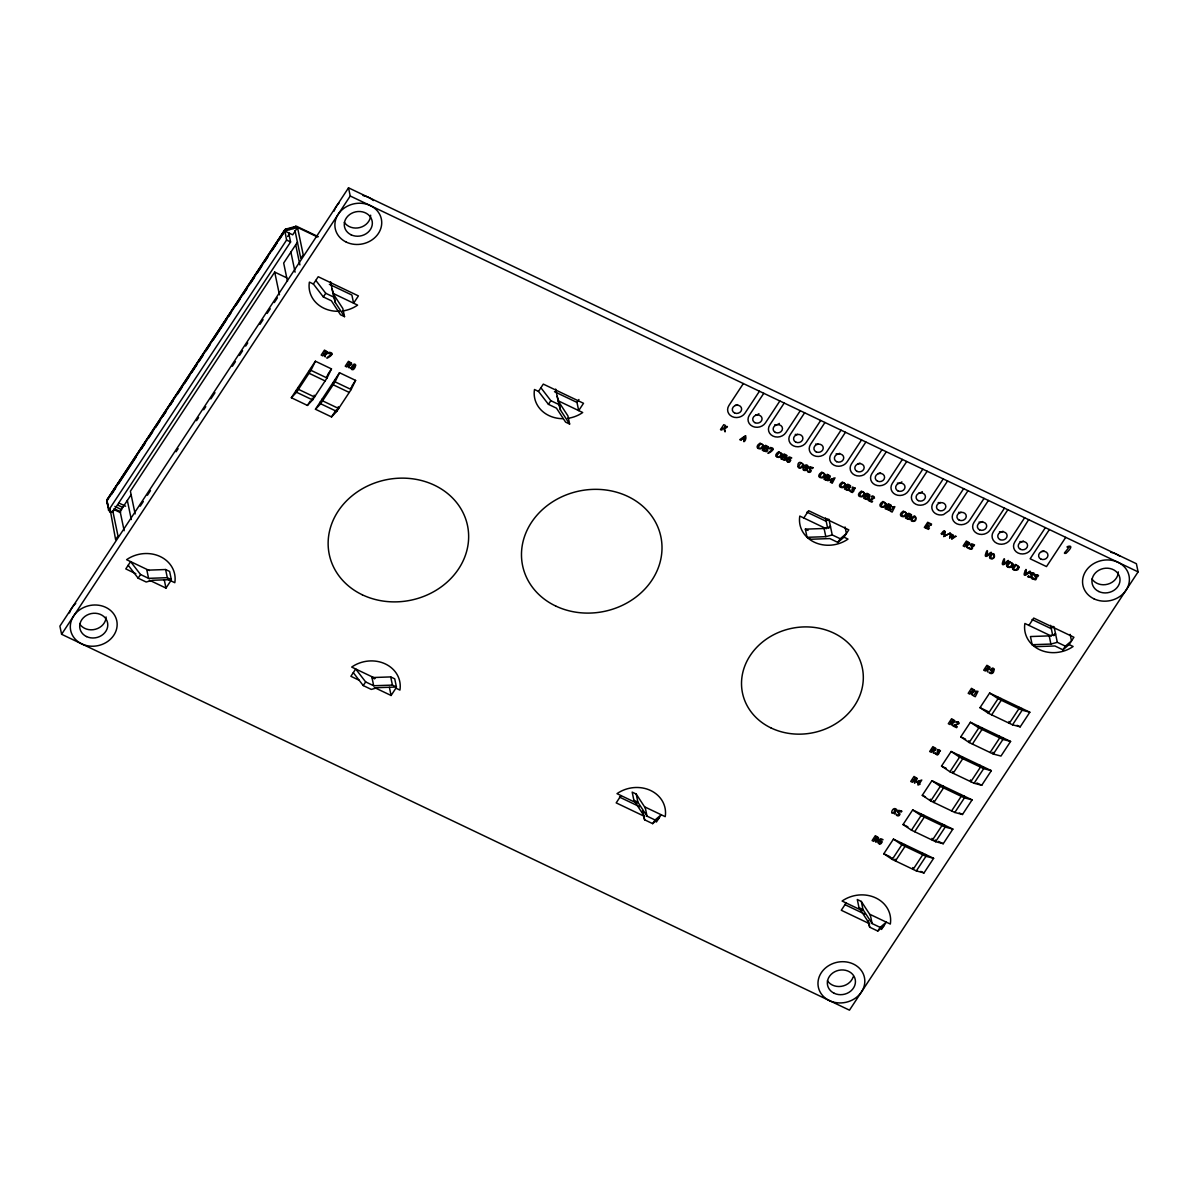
<?xml version="1.0" encoding="UTF-8"?>
<svg xmlns="http://www.w3.org/2000/svg" width="1198" height="1198" viewBox="0 0 1198 1198"><rect width="100%" height="100%" fill="white"/><g stroke="black" fill="none" stroke-linecap="round" stroke-linejoin="round"><path stroke-width="1.5" d="M288.688 232.906L290.59 241.981L112.597 512.265L108.584 510.333L286.577 240.064L284.705 229.941L286.352 228.908L289.721 229.447M110.081 509.15L115.607 539.639L118.003 535.985L112.702 510.573M745.65 435.773C747.103 440.579 742.116 444.084 744.123 439.681L742.056 438.753L741.188 440.355L739.72 439.666L745.47 435.683M951.796 538.905L952.53 535.776L949.819 537.962M949.655 537.887L950.328 533.859L951.796 534.278M315.388 361.212L310.956 370.332L296.535 392.255L291.339 397.736L307.422 405.418L312.603 399.922L327.039 378.014L331.472 368.894L315.388 361.212L291.339 397.736M339.513 372.728L335.081 381.848L320.645 403.756L315.463 409.252L331.532 416.919L336.728 411.423L351.164 389.515L355.596 380.395L339.513 372.728L315.463 409.252M1028.648 519.662L1014.856 541.885A9.419 8.191 -11.8 0 0 1018.09 553.027A9.419 8.191 -11.8 0 0 1030.939 549.553L1045.375 527.644M893.738 507.024L890.144 511.112L892.151 512.07L894.876 506.649L892.39 506.829L893.723 507.009M108.584 510.333L106.712 500.225L285.274 229.237L296.4 226.227L318.354 236.695M294.918 230.705A4.702 1.527 -64.5 0 1 295.112 231.169L300.803 258.409L303.214 254.755L297.523 227.515L284.675 230.989L106.682 501.258L109.917 512.4M111.459 494.489L115.577 488.245M118.662 483.558L136.153 456.992M141.289 449.19L145.407 442.931M148.492 438.243L152.61 431.999M155.695 427.312L159.813 421.067M162.898 416.38L165.983 411.693M170.101 405.433L173.186 400.746M177.304 394.501L182.44 386.684M184.507 383.57L189.643 375.753M191.71 372.638L196.846 364.821M198.913 361.691L203.016 355.447M206.116 350.759L210.219 344.515M213.319 339.828L226.692 319.507M228.743 316.392L230.795 313.262M235.946 305.46L240.064 299.201M243.149 294.513L247.267 288.269M250.352 283.582L254.47 277.337M257.555 272.65L261.673 266.39M264.758 261.703L267.843 257.016M271.961 250.771L277.097 242.954M279.164 239.84L284.3 232.023M287.655 236.53L289.706 233.415M286.756 277.846L274.701 272.096L130.387 491.225L135.134 513.927M131.181 494.609L120.114 511.411L124.158 530.744M297.508 242.056L283.671 263.051L287.49 281.335M348.528 187.831L59.9 626.12L61.607 634.281L849.472 1010.169L1138.1 571.88L1136.393 563.719L348.528 187.831L350.235 196.008L61.607 634.281M140.241 506.155L143.311 501.498M147.414 495.268L150.484 490.611M176.076 451.751L178.113 448.651M196.532 420.678L198.583 417.563M203.705 409.791L205.757 406.691M210.863 398.919L214.966 392.704M232.367 366.274L235.437 361.616M239.525 355.402L242.595 350.729M245.665 346.072L247.716 342.957M259.996 324.314L263.066 319.656M267.154 313.427L270.239 308.77M274.327 302.555L277.397 297.898M332.071 288.958L333.688 294.528L342.808 308.47L344.515 316.646L340.487 314.73L331.382 300.773L323.34 296.939L313.397 284.031L318.204 276.723L358.412 295.906L353.59 303.199L351.883 295.037L329.375 284.3M171.329 579.607L167.316 577.691L148.582 578.349L146.875 570.188L165.609 569.529L169.622 571.446L171.329 579.607L152.595 580.266L146.171 582.003L138.129 578.17L140.54 574.516L130.597 561.607L125.79 568.915L135.838 573.707M323.34 296.939L325.736 293.285L315.808 280.377M149.241 580.102L165.983 588.083L170.805 580.79M328.462 353.38L329.151 352.332C339.438 353.096 317.605 363.668 331.756 354.219L328.641 353.47M307.422 405.418L310.312 401.031M327.623 374.734L331.472 368.894M331.532 416.919L335.38 411.079M351.748 386.235L355.596 380.395M557.175 396.343L558.792 401.914L567.912 415.871L569.619 424.032L565.591 422.115L556.486 408.174L548.444 404.34L538.501 391.417L543.308 384.109L583.516 403.292L578.694 410.6L576.987 402.423L578.919 399.503M374.66 678.862L371.979 677.574L390.713 676.915L394.726 678.832L396.433 687.008L377.699 687.667L371.275 689.404L363.234 685.57L365.645 681.917L355.701 668.993L350.894 676.301L359.265 680.299M548.444 404.34L550.84 400.686L540.912 387.763M374.345 687.487L391.087 695.484L395.909 688.176L399.922 690.093A30.609 26.641 -11.8 0 0 385.427 663.977A30.609 26.641 -11.8 0 0 351.688 667.076L375.004 678.203M743.359 383.555L728.938 405.478A9.419 8.191 -11.8 0 0 732.158 416.619A9.419 8.191 -11.8 0 0 745.006 413.145L759.442 391.237M763.785 393.303L749.349 415.212A9.419 8.191 -11.8 0 0 752.584 426.353A9.419 8.191 -11.8 0 0 765.432 422.894L779.868 400.971M784.211 403.037L769.775 424.961A9.419 8.191 -11.8 0 0 772.995 436.102A9.419 8.191 -11.8 0 0 785.858 432.628L800.279 410.719M769.535 448.591L770.239 447.528C780.527 448.307 758.693 458.879 772.845 449.43L769.73 448.681M804.622 412.786L790.186 434.694A9.419 8.191 -11.8 0 0 793.42 445.836A9.419 8.191 -11.8 0 0 806.269 442.376L820.705 420.453M824.958 422.49L810.537 444.398A9.419 8.191 -11.8 0 0 813.756 455.539A9.419 8.191 -11.8 0 0 826.605 452.08L841.041 430.157M845.459 432.268L831.038 454.192A9.419 8.191 -11.8 0 0 834.257 465.318A9.419 8.191 -11.8 0 0 847.106 461.859L861.542 439.936M621.013 795.577L616.191 802.87L644.674 816.467M803.798 517.985L808.62 510.692L848.813 529.86L844.006 537.168L837.866 542.409L829.825 538.576L811.091 539.235L807.063 537.318L805.356 529.157L824.089 528.483L830.514 526.761M830.394 482.075L832.206 483.258L835.006 477.867L829.675 479.769L831.831 481.267L830.439 482.105M865.884 442.017L851.449 463.926A9.419 8.206 -11.8 0 0 852.766 473.824A9.419 8.206 -11.8 0 0 864.043 474.737L867.532 471.593L881.968 449.684M827.818 518.899L826.216 521.325L806.928 512.13M828.731 528.288L830.334 525.847M886.31 451.751L871.874 473.674A9.419 8.191 -11.8 0 0 875.109 484.816A9.419 8.191 -11.8 0 0 887.958 481.341L902.379 459.433M642.323 810.971L644.614 819.806L652.655 823.64L655.066 819.986L661.206 814.745L656.399 822.053M837.866 542.409L840.262 538.756L846.402 533.514L845.039 526.985M906.721 461.5L892.3 483.408A9.419 8.191 -11.8 0 0 895.52 494.549A9.419 8.191 -11.8 0 0 908.369 491.075L922.804 469.167M927.147 471.233L912.711 493.157A9.419 8.191 -11.8 0 0 915.946 504.298A9.419 8.191 -11.8 0 0 928.794 500.824L943.23 478.915M947.558 480.982L933.137 502.89A9.419 8.191 -11.8 0 0 933.646 512.01A9.419 8.191 -11.8 0 0 943.455 514.616L949.22 510.573L963.641 488.649M967.984 490.731L953.548 512.639A9.419 8.191 -11.8 0 0 956.783 523.781A9.419 8.191 -11.8 0 0 969.631 520.306L984.067 498.398M988.41 500.464L973.974 522.373A9.419 8.191 -11.8 0 0 977.209 533.514A9.419 8.191 -11.8 0 0 990.057 530.055L1004.478 508.132M1007.862 509.749L993.427 531.657A9.824 8.551 -11.8 0 0 996.796 543.278A9.824 8.551 -11.8 0 0 1010.199 539.669L1024.634 517.746M1049.388 529.561L1030.145 558.777L1046.498 566.579L1065.741 537.363M846.117 902.963L841.295 910.27L869.778 923.853M1028.902 625.386L1033.724 618.078L1073.917 637.261L1069.11 644.569L1062.955 649.81L1054.929 645.977L1036.195 646.635L1032.167 644.719L1030.46 636.542L1049.193 635.883L1055.618 634.146M883.81 853.755L893.423 839.139L933.616 858.322L924.002 872.923L916.335 870.901L892.225 859.4L883.81 853.755L890.234 856.825M903.052 824.538L912.666 809.923L952.859 829.106L943.245 843.706L935.578 841.685L911.468 830.184L903.052 824.538L907.874 826.83M922.28 795.307L931.909 780.707L972.102 799.875L962.488 814.49L954.821 812.469L930.711 800.968L922.28 795.307L925.5 796.85M941.523 766.091L951.152 751.49L991.345 770.658L981.731 785.274L974.064 783.252L949.954 771.752L941.523 766.091L946.36 768.397M960.766 736.875L970.395 722.259L1010.588 741.442L1000.974 756.058L993.307 754.036L969.197 742.52L960.766 736.875L965.588 739.181M980.009 707.659L989.638 693.043L1029.831 712.226L1020.217 726.827L1012.55 724.82L988.425 713.304L980.009 707.659L988.05 711.492L988.425 713.304L998.054 698.704L997.679 696.877M911.468 830.184L921.082 815.568L920.708 813.756M949.954 771.752L959.568 757.136L959.194 755.324M914.673 831.712L924.302 817.111L923.928 815.299M972.402 744.063L982.031 729.447L981.641 727.635M991.645 714.847L1001.273 700.231L1000.884 698.419M1052.922 626.284L1051.32 628.725L1032.032 619.516M1053.836 635.674L1055.438 633.248M951.601 810.941L961.23 796.326L960.856 794.514M990.087 752.494L999.716 737.893L999.327 736.066M916.335 870.901L925.964 856.3L925.575 854.488M954.821 812.469L964.45 797.868L964.061 796.041M974.064 783.252L983.693 768.637L983.303 766.825M1012.55 724.82L1022.164 710.204L1021.789 708.392M870.422 915.377L861.302 901.435L857.289 899.518L858.996 907.68L868.101 921.636L869.718 927.207L877.76 931.041L880.171 927.387L886.31 922.146L881.503 929.453M1062.955 649.81L1065.366 646.156L1071.506 640.915L1070.143 634.371M813.083 467.699L812.469 468.553L810.028 467.445C807.332 469.122 813.232 469.571 810.597 471.862A1.767 1.527 -11.8 0 1 809.189 472.341C806.344 471.997 807.662 468.942 808.351 471.832C813.337 471.398 806.718 468.298 810.013 466.801L812.888 467.609M901.809 811.226L901.195 812.079L898.755 810.971C896.059 812.648 901.944 813.098 899.309 815.389A1.767 1.527 -11.8 0 1 897.916 815.868C895.071 815.509 896.389 812.469 897.062 815.359C902.064 814.91 895.43 811.825 898.74 810.327L901.615 811.136M293.046 228.548L295.442 226.452L297.523 227.515L292.716 234.823L284.675 230.989M652.655 823.64L658.795 818.399M877.76 931.041L883.899 925.799M951.961 538.98L955.839 536.419M107.296 499.506L108.374 499.177M297.119 226.587L284.705 229.941L106.712 500.225L108.269 505.601M807.063 537.318L825.796 536.659L832.221 534.922L840.262 538.756M1032.167 644.719L1050.901 644.06L1057.325 642.323L1065.366 646.156M365.645 681.917L373.686 685.75L392.42 685.091L396.433 687.008M828.177 477.613C831.622 477.178 827.593 473.24 827.009 477.178L828.806 477.897A1.587 1.378 -11.8 0 0 829.87 477.598L830.094 475.876L827.264 474.333L823.984 479.32L827.848 480.683A1.647 1.438 -11.8 0 0 829.046 479.904L828.147 477.807M889.305 506.994C892.765 506.574 888.721 502.621 888.137 506.559L889.949 507.278A1.587 1.378 -11.8 0 0 890.998 506.994L891.222 505.271L888.407 503.714L885.112 508.716L888.976 510.063A1.647 1.438 -11.8 0 0 890.189 509.3L889.275 507.188M941.358 533.649C944.833 528.108 945.926 532.062 944.488 535.132M848.618 487.586L849.262 487.706A1.557 1.348 -11.8 0 0 850.295 487.406L850.52 485.729L847.765 484.202L844.53 489.098L848.319 490.416A1.617 1.408 -11.8 0 0 849.502 489.668L848.603 487.601M951.691 534.443L950.403 537.153L953.309 534.997C951.347 540.597 954.462 535.087 955.944 536.255M1029.831 712.226L1022.164 710.204L998.054 698.704L989.638 693.043M1010.588 741.442L1002.936 739.421L978.811 727.92L970.395 722.259M991.345 770.658L983.693 768.637L959.568 757.136L951.152 751.49M972.102 799.875L964.45 797.868L940.325 786.352L931.909 780.707M952.859 829.106L945.207 827.084L921.082 815.568L912.666 809.923M933.616 858.322L925.964 856.3L901.839 844.8L893.423 839.139M350.235 196.008L1138.1 571.88M941.254 533.814C942.826 536.12 942.586 531.358 943.545 533.35M944.383 535.296L943.545 533.484M295.442 226.452L317.395 236.919M286.577 240.064L290.59 241.981M554.479 391.686L576.987 402.423M313.397 284.031L309.384 282.114A30.609 26.641 -11.8 0 0 339.513 311.255M332.7 293.225L357.618 305.116A30.609 26.641 -11.8 0 1 342.478 310.986M538.501 391.417L534.488 389.5A30.609 26.641 -11.8 0 0 563.12 418.686M557.804 400.626L582.722 412.516A30.609 26.641 -11.8 0 1 567.582 418.372M826.32 528.737L799.785 516.068A30.609 26.641 -11.8 0 0 814.281 542.185A30.609 26.641 -11.8 0 0 848.019 539.085L844.006 537.168M1051.425 636.123L1024.889 623.469A30.609 26.641 -11.8 0 0 1039.385 649.586A30.609 26.641 -11.8 0 0 1073.123 646.486L1069.11 644.569M325.736 293.285L333.778 297.119L335.395 302.69L344.515 316.646M550.84 400.686L558.882 404.52L560.499 410.09L569.619 424.032M805.356 529.157L808.036 530.429M325.122 380.934L309.039 373.252L308.665 371.44M349.232 392.435L333.149 384.768L332.774 382.956M1016.997 725.299L1020.217 726.827M976.909 782.968L981.731 785.274M959.269 812.963L962.488 814.49M938.423 841.415L943.245 843.706M920.783 871.395L924.002 872.923M118.842 502.98L125.595 506.2M117.629 505.017L122.705 507.443M114.873 506.425L121.627 509.659M114.035 508.671L120.788 511.89M113.93 509.524L120.354 512.579M645.318 807.991L636.198 794.034L632.185 792.118L633.892 800.294L642.997 814.236M633.892 800.294L637.905 802.211L647.025 816.152L655.066 819.986M858.996 907.68L863.009 909.596L872.129 923.553L880.171 927.387M149.361 570.562L126.584 559.691A30.609 26.641 -11.8 0 1 160.322 556.591A30.609 26.641 -11.8 0 1 174.818 582.707L167.45 579.188M637.081 803.244L616.985 793.66A30.609 26.641 -11.8 0 1 650.724 790.545A30.609 26.641 -11.8 0 1 665.219 816.662L645.123 807.078L647.025 816.152M862.186 910.63L842.089 901.046A30.609 26.641 -11.8 0 1 875.828 897.946A30.609 26.641 -11.8 0 1 890.324 924.062L870.227 914.478L872.129 923.553M619.516 797.104L639.612 806.688M844.62 904.505L864.716 914.089M140.54 574.516L148.582 578.349M353.305 672.647L363.234 685.57M128.201 565.261L138.129 578.17M1054.06 626.704L1057.325 642.323M1050.616 625.311L1052.683 635.254M1049.193 635.883L1050.901 644.06M1018.57 706.85L1018.959 708.677L1009.33 723.278L1008.956 721.466M1002.546 737.609L1002.936 739.421L993.307 754.036L992.932 752.224M978.437 726.108L978.811 727.92L969.197 742.52L968.808 740.708M980.099 765.297L980.473 767.109L970.844 781.71L970.47 779.898M962.398 756.851L962.788 758.663L953.159 773.279L952.784 771.467M943.17 786.068L943.545 787.895L933.916 802.495L933.542 800.683M939.951 784.54L940.325 786.352L930.711 800.968L930.322 799.156M944.818 825.257L945.207 827.084L935.578 841.685L935.204 839.873M941.613 823.73L941.987 825.542L932.373 840.157L931.984 838.345M922.37 852.946L922.745 854.758L913.131 869.374L912.741 867.562M904.685 844.515L905.059 846.327L895.445 860.943L895.056 859.116M901.465 842.973L901.839 844.8L892.225 859.4L891.836 857.588M828.956 519.303L832.221 534.922M825.512 517.925L827.578 527.869M824.089 528.483L825.796 536.659M868.355 920.663L869.718 927.207M861.302 901.435L863.009 909.596M558.792 401.914L560.499 410.09M555.662 389.08L558.882 404.52M643.251 813.277L644.614 819.806M636.198 794.034L637.905 802.211M333.688 294.528L335.395 302.69M330.558 281.695L333.778 297.119M350.774 387.703L351.164 389.515L335.081 381.848L334.706 380.036M338.27 406.691L338.645 408.503L322.576 400.836L322.187 399.024M336.353 409.611L336.728 411.423L320.645 403.756L320.27 401.944M390.713 676.915L392.42 685.091M326.665 376.187L327.039 378.014L310.956 370.332L310.582 368.52M389.38 687.308L391.087 695.484M295.696 244.781L299.889 264.893M290.889 252.089L295.082 272.186M314.161 395.19L314.535 397.002L298.452 389.335L298.077 387.508M371.784 676.675L373.686 685.75M312.229 398.11L312.603 399.922L296.535 392.255L296.146 390.443M274.701 272.096L279.448 294.783M165.609 569.529L167.316 577.691M164.276 579.922L165.983 588.083M127.332 500.45L131.316 519.528M986.927 669.532L986.328 668.574L985.415 671.015L983.693 670.191L986.912 665.294L990.042 667.226L989.323 668.963A1.527 1.333 -11.8 0 1 988.395 669.203C987.212 669.832 988.155 674.803 986.927 669.727M971.503 692.654L970.889 691.68L969.961 694.166L968.194 693.328L971.473 688.326L974.678 690.288L973.959 692.07A1.572 1.363 -11.8 0 1 973.001 692.324C971.788 692.953 972.746 698.045 971.503 692.863M966.397 545.255L965.798 544.296L964.884 546.737L963.162 545.914L966.382 541.017L969.511 542.949L968.793 544.686A1.527 1.333 -11.8 0 1 967.879 544.925C966.681 545.554 967.625 550.526 966.397 545.449M951.616 723.053L951.017 722.08L950.089 724.565L948.307 723.727L951.601 718.725L954.806 720.687L954.072 722.469A1.572 1.363 -11.8 0 1 953.129 722.723C951.901 723.352 952.874 728.444 951.631 723.263M932.898 750.876L932.299 749.918L931.4 752.344L929.663 751.52L932.883 746.639L936.012 748.555L935.309 750.307A1.527 1.333 -11.8 0 1 934.38 750.547C933.182 751.161 934.126 756.148 932.913 751.071M914.029 780.797L913.415 779.808L912.487 782.309L910.72 781.455L914.014 776.454L917.219 778.43L916.485 780.212A1.572 1.363 -11.8 0 1 915.542 780.452C914.314 781.096 915.287 786.188 914.029 780.991M894.052 812.064C889.365 817.006 892.435 804.652 896.973 809.893C894.906 811.031 894.756 817.096 894.067 812.244M875.349 839.918L874.75 838.959L873.851 841.4L872.114 840.577L875.334 835.68L878.463 837.612L877.76 839.349A1.527 1.333 -11.8 0 1 876.831 839.588C875.633 840.217 876.577 845.189 875.364 840.112M348.468 365.555L347.869 364.596L346.971 367.037L345.234 366.214L348.453 361.317L351.583 363.249L350.879 364.986A1.527 1.333 -11.8 0 1 349.951 365.225C348.753 365.854 349.696 370.826 348.483 365.749M324.493 354.428L323.879 353.44L322.951 355.941L321.184 355.102L324.478 350.101L327.668 352.062L326.949 353.844A1.572 1.363 -11.8 0 1 326.006 354.099C324.778 354.728 325.736 359.819 324.493 354.638M334.077 211.148A23.541 20.486 -11.8 0 1 339.244 202.717M363.009 195.559A23.541 20.486 -11.8 0 1 373.417 200.53M370.646 215.191A14.121 12.294 -11.8 0 1 360.029 227.5A14.121 12.294 -11.8 0 1 344.32 222.304M106.083 616.955A14.121 12.294 -11.8 0 1 95.451 629.264A14.121 12.294 -11.8 0 1 79.742 624.053M69.499 612.912A23.541 20.486 -11.8 0 1 75.729 603.463M853.201 976.864A14.121 12.294 -11.8 0 1 841.31 986.343A14.121 12.294 -11.8 0 1 827.414 980.758M1118.318 571.895A14.121 12.294 -11.8 0 1 1107.686 584.205A14.121 12.294 -11.8 0 1 1091.992 578.993M1110.681 552.263A23.541 20.486 -11.8 0 1 1119.995 556.351M1043.847 550.766A4.702 4.103 -11.8 0 1 1041.496 551.394M1023.466 541.032A4.702 4.103 -11.8 0 1 1019.917 541.571M1003.011 531.268A4.702 4.103 -11.8 0 1 999.446 531.807M982.585 521.534A4.702 4.103 -11.8 0 1 979.021 522.073M961.036 512.235A4.702 4.103 -11.8 0 1 958.61 512.325M940.61 502.501A4.702 4.103 -11.8 0 1 938.184 502.591M922.31 491.614A4.702 4.103 -11.8 0 1 918.971 492.947M901.884 481.881A4.702 4.103 -11.8 0 1 897.347 483.094M880.485 472.821A4.702 4.103 -11.8 0 1 878.134 473.45M860.059 463.072A4.702 4.103 -11.8 0 1 857.708 463.716M839.648 453.338A4.702 4.103 -11.8 0 1 836.084 453.877M818.009 444.009A4.702 4.103 -11.8 0 1 815.583 444.099M797.658 434.305A4.702 4.103 -11.8 0 1 795.232 434.395M779.359 423.418A4.702 4.103 -11.8 0 1 777.247 424.556M776.034 424.751A4.702 4.103 -11.8 0 1 774.821 424.646M758.948 413.684A4.702 4.103 -11.8 0 1 755.609 415.002M737.549 404.625A4.702 4.103 -11.8 0 1 735.198 405.268M767.604 450.044L767.379 450.912A1.647 1.438 -11.8 0 1 766.181 451.676L762.317 450.328L765.612 445.327L768.427 446.869L768.203 448.606A1.587 1.378 -11.8 0 1 767.139 448.891L767.604 450.044M786.053 458.549L785.828 459.388A1.617 1.408 -11.8 0 1 784.66 460.137L780.871 458.819L784.091 453.922L786.861 455.435L786.637 457.127A1.557 1.348 -11.8 0 1 785.603 457.411L786.053 458.549M807.197 468.912L807.003 469.691A1.512 1.318 -11.8 0 1 805.895 470.41C799.395 471.653 805.4 461.649 807.946 466.007C809.189 468.343 804.846 467.175 807.197 468.912M855.222 488.23L853.5 490.132A1.887 1.632 -11.8 0 1 853.875 490.925L852.377 492.513L849.682 491.03L850.415 490.296L851.464 492.079L852.826 491.42L851.958 489.443L854.474 487.975L852.107 487.93L852.467 487.047L855.222 488.23M868.969 498.009L868.745 498.862A1.647 1.438 -11.8 0 1 867.547 499.641L863.683 498.293L866.963 493.291L869.793 494.834L869.568 496.556A1.587 1.378 -11.8 0 1 868.505 496.856L868.969 498.009M910.69 517.865L910.465 518.704A1.617 1.408 -11.8 0 1 909.297 519.468L905.508 518.135L908.728 513.238L911.498 514.751L911.274 516.443A1.557 1.348 -11.8 0 1 910.24 516.742L910.69 517.865M940.4 750.682L938.678 752.584A1.887 1.632 -11.8 0 1 939.052 753.377L937.555 754.965L934.859 753.482L935.593 752.748L936.641 754.53L937.989 753.871L937.135 751.895L939.651 750.427L937.285 750.382L937.645 749.499L940.4 750.682M355.447 365.18C354.069 369.209 352.197 362.709 355.447 365.18M768.023 447.228L767.034 448.561L765.342 448.172L766.525 446.45L768.023 447.228M786.457 455.794L785.484 457.082L783.836 456.708L785.004 455.015L786.457 455.794M850.116 486.074L849.157 487.361L847.495 486.987L848.663 485.295L850.116 486.074M869.389 495.193L868.4 496.526L866.708 496.137L867.891 494.4L869.389 495.193M911.094 515.11L910.121 516.398L908.473 516.024L909.641 514.331L911.094 515.11M990.357 669.892C996.377 676.091 987.616 670.551 989.293 672.842C995.134 676.765 995.478 663.437 990.357 669.892M350.61 367.891C352.916 373.177 356.315 366.004 355.492 364.566A2.411 2.096 -11.8 0 0 354.249 364.117C351.658 364.761 353.155 366.992 350.61 367.891M993.831 669.188C991.839 675.178 990.027 666.447 993.831 669.188M790.62 460.107C789.856 464.974 783.432 460.302 788.119 457.741A3.205 2.785 -11.8 0 1 789.467 456.962C796.46 459.508 784.435 456.049 790.62 460.107M881.908 841.88C881.144 846.761 874.72 842.074 879.407 839.513A3.205 2.785 -11.8 0 1 880.755 838.735C887.748 841.295 875.723 837.836 881.908 841.88M969.032 547.531C970.784 551.17 972.881 546.872 970.32 544.865A1.752 1.527 -11.8 0 1 971.024 543.967L974.543 544.835L973.525 546.378L973.031 544.446L971.234 544.626L972.626 547.92L971.713 549.298L968.029 548.295L969.032 547.531M1028.648 575.968C1030.4 579.607 1032.481 575.295 1029.936 573.288A1.752 1.527 -11.8 0 1 1030.624 572.404L1034.159 573.273L1033.14 574.815L1032.646 572.884L1030.849 573.063L1032.227 576.358L1031.328 577.736L1027.629 576.732L1028.648 575.968M1033.005 578.05C1034.758 581.674 1036.839 577.376 1034.293 575.369A1.752 1.527 -11.8 0 1 1034.982 574.486L1038.516 575.354L1037.498 576.897L1037.004 574.965L1035.207 575.145L1036.584 578.424L1035.686 579.817L1031.987 578.814L1033.005 578.05M763.68 445.686L762.916 447.767A3.235 2.815 -11.8 0 1 762.003 448.531C757.346 449.999 754.695 446.435 760.131 443.095L763.68 445.686M782.204 454.282L781.47 456.318A3.16 2.755 -11.8 0 1 780.557 457.067C776.019 458.505 773.429 455 778.73 451.736L782.204 454.282M803.603 464.914C796.52 475.891 795.562 455.599 803.603 464.914M825.347 474.693L824.583 476.774A3.235 2.815 -11.8 0 1 823.655 477.538C819.013 479.005 816.362 475.426 821.798 472.087L825.347 474.693M845.878 484.561L845.129 486.598A3.16 2.755 -11.8 0 1 844.231 487.346C839.678 488.784 837.088 485.28 842.404 482.015L845.878 484.561M865.046 493.651L864.282 495.732A3.235 2.815 -11.8 0 1 863.354 496.496C858.711 497.964 856.061 494.385 861.497 491.045L865.046 493.651M886.475 504.088L885.726 506.155A3.235 2.815 -11.8 0 1 884.798 506.919C880.156 508.401 877.49 504.822 882.926 501.483L886.475 504.088M906.856 513.598L906.107 515.634A3.16 2.755 -11.8 0 1 905.209 516.383C900.656 517.821 898.066 514.316 903.367 511.052L906.856 513.598M1013.164 564.288L1012.4 566.384A3.265 2.83 -11.8 0 1 1011.456 567.148C1006.769 568.631 1004.104 565.022 1009.57 561.652L1013.164 564.288M1019.064 567.103L1018.3 569.2A3.265 2.83 -11.8 0 1 1017.372 569.963C1012.684 571.446 1010.004 567.837 1015.485 564.468L1019.064 567.103M766.855 449.774L765.687 451.212L763.71 450.613L765.163 448.456L766.855 449.774M785.319 458.265L784.181 459.688L782.234 459.104L783.657 456.992L785.319 458.265M806.509 468.658C806.254 471.353 801.522 469.302 804.951 467.445L806.509 468.658M828.522 478.766L827.354 480.218L825.362 479.619L826.83 477.448L828.522 478.766M848.978 488.559L847.84 489.967L845.893 489.383L847.315 487.272L848.978 488.559M868.221 497.724L867.053 499.177L865.061 498.578L866.513 496.421L868.221 497.724M889.65 508.162L888.497 509.599L886.505 509L887.958 506.844L889.65 508.162M909.956 517.596L908.818 519.004L906.871 518.42L908.294 516.308L909.956 517.596M327.009 352.212C324.523 356.764 323.939 348.843 327.009 352.212M350.924 363.383C348.588 367.831 347.764 360.119 350.924 363.383M877.805 837.746C875.468 842.194 874.645 834.467 877.805 837.746M896.359 810.028C894.262 814.146 893.409 806.943 896.359 810.028M916.545 778.565C914.059 783.118 913.49 775.196 916.545 778.565M935.353 748.705C933.017 753.138 932.194 745.426 935.353 748.705M954.132 720.837C951.661 725.389 951.077 717.467 954.132 720.837M968.853 543.083C966.516 547.531 965.693 539.804 968.853 543.083M974.004 690.437C971.533 694.99 970.949 687.068 974.004 690.437M989.383 667.361C987.047 671.808 986.224 664.081 989.383 667.361M762.916 445.581L760.73 448.366L757.855 447.812L760.595 443.739L762.362 444.308A2.291 1.992 -11.8 0 1 762.916 445.581M781.455 454.177L779.314 456.902L776.499 456.363L779.194 452.365L780.916 452.934A2.246 1.947 -11.8 0 1 781.47 454.177M802.9 464.824L800.893 467.37L798.257 466.876L800.773 463.117L802.39 463.656A2.096 1.827 -11.8 0 1 802.9 464.824M824.583 474.588L822.397 477.373L819.507 476.819L822.262 472.731L824.029 473.315A2.291 1.992 -11.8 0 1 824.583 474.588M845.129 484.456L842.988 487.182L840.172 486.643L842.853 482.644L844.575 483.213A2.246 1.947 -11.8 0 1 845.129 484.456M864.282 493.546L862.096 496.331L859.206 495.777L861.961 491.689L863.728 492.273A2.291 1.992 -11.8 0 1 864.282 493.546M885.711 503.969L883.525 506.754L880.65 506.215L883.39 502.127L885.157 502.696A2.291 1.992 -11.8 0 1 885.711 503.969M906.107 513.493L903.966 516.218L901.151 515.679L903.831 511.681L905.553 512.25A2.246 1.947 -11.8 0 1 906.107 513.493M1012.385 564.168L1010.184 566.983L1007.278 566.429L1010.049 562.311L1011.831 562.88A2.306 2.007 -11.8 0 1 1012.385 564.168M1018.3 566.983L1016.084 569.799L1013.179 569.245L1015.949 565.127L1017.731 565.711A2.306 2.007 -11.8 0 1 1018.3 566.983M911.948 520.022C915.991 525.548 917.309 509.45 911.948 520.022M990.417 557.399C994.46 562.91 995.778 546.827 990.417 557.399M911.229 519.513L911.154 520.007A1.737 1.512 -11.8 0 0 911.723 521.175C919.525 523.182 914.987 510.348 911.229 519.513M930.786 524.544L930.771 525.428L931.565 524.125L927.701 522.283L924.332 527.405L928.48 529.381L929.468 527.974L925.74 527.719L927.237 525.488C928.555 527.839 929.992 525.098 928.944 525.922L927.432 525.188L928.57 523.526L930.786 524.544M989.683 556.89L989.623 557.37A1.737 1.512 -11.8 0 0 990.192 558.553C997.994 560.544 993.456 547.726 989.683 556.89M873.761 497.17L872.743 498.682L869.508 499.716A2.276 1.977 -11.8 0 0 868.49 500.584L871.904 502.202L872.608 501.228L869.359 500.285L874.51 498.024L873.537 496.272L871.41 496.331L871.32 497.095L872.563 496.361L873.761 497.17M958.445 722.619L957.427 724.146L954.192 725.179A2.276 1.977 -11.8 0 0 953.174 726.048L956.588 727.665L957.292 726.692L954.042 725.748L959.194 723.487L958.22 721.735L956.094 721.78L956.004 722.559L957.247 721.81L958.445 722.619M986.448 551.889C981.491 562.731 994.58 550.361 990.536 552.577L986.658 555.572C987.781 552.817 987.751 548.205 986.448 551.889M1003.49 560.065C998.383 571.236 1011.876 558.478 1007.713 560.769L1003.699 563.854C1004.822 560.978 1004.837 556.261 1003.49 560.065M1025.293 570.757C1020.337 581.599 1033.425 569.215 1029.381 571.446L1025.488 574.426C1026.626 571.686 1026.596 567.073 1025.293 570.757M744.527 437.749L744.183 439.366L742.371 438.498L744.737 436.701L744.527 437.749M789.811 460.047C787.176 465.723 786.562 456.558 789.811 460.047M881.114 841.835C878.463 847.495 877.849 838.33 881.114 841.835M807.572 466.531C804.891 470.17 805.535 463.297 807.572 466.531M353.68 368.37C350.28 371.889 352.017 363.878 353.68 368.37M945.282 531.972C942.871 534.937 943.71 529.127 945.282 531.972M1069.005 546.917C1066.34 551.709 1062.012 554.135 1066.07 553.281C1078.5 541.406 1061.578 548.31 1068.975 546.902M976.864 691.65L973.27 695.753L975.277 696.712L978.002 691.291L975.516 691.456L976.849 691.65M720.552 429.558L721.825 430.082C723.951 423.793 725.943 437.644 724.685 428.839C728.174 426.443 728.788 425.5 724.086 427.911L725.569 425.545L723.772 424.676L720.552 429.558M833.613 478.541L832.116 480.817L830.259 479.904L833.598 478.526M916.455 781.92C919.151 782.848 917.009 785.933 918.567 784.855L920.124 784.136L919.615 783.327L921.786 780.018L916.455 781.92M920.408 780.692L918.911 782.968L917.054 782.054L920.393 780.692M950.164 533.11L943.725 536.524L950.164 533.11M351.089 234.808A14.121 12.294 -11.8 0 0 372.353 223.352A14.121 12.294 -11.8 0 0 351.478 213.394A14.121 12.294 -11.8 0 0 351.089 234.808M346.282 242.116A23.541 20.486 -11.8 0 0 381.728 223.023A23.541 20.486 -11.8 0 0 346.911 206.415A23.541 20.486 -11.8 0 0 346.282 242.116M81.704 643.88A23.541 20.486 -11.8 0 0 117.149 624.787A23.541 20.486 -11.8 0 0 82.333 608.18A23.541 20.486 -11.8 0 0 81.704 643.88M86.511 636.572A14.121 12.294 -11.8 0 0 107.79 625.116A14.121 12.294 -11.8 0 0 86.9 615.158A14.121 12.294 -11.8 0 0 86.511 636.572M834.182 993.277A14.121 12.294 -11.8 0 0 855.447 981.821A14.121 12.294 -11.8 0 0 834.557 971.848A14.121 12.294 -11.8 0 0 834.182 993.277M829.375 1000.585A23.541 20.486 -11.8 0 0 864.821 981.491A23.541 20.486 -11.8 0 0 830.004 964.884A23.541 20.486 -11.8 0 0 829.375 1000.585M1093.954 598.82A23.541 20.486 -11.8 0 0 1129.4 579.727A23.541 20.486 -11.8 0 0 1094.583 563.12A23.541 20.486 -11.8 0 0 1093.954 598.82M1098.761 591.513A14.121 12.294 -11.8 0 0 1120.025 580.057A14.121 12.294 -11.8 0 0 1099.135 570.098A14.121 12.294 -11.8 0 0 1098.761 591.513M1040.867 559.092A4.702 4.103 -11.8 0 0 1047.965 555.273A4.702 4.103 -11.8 0 0 1041.002 551.949A4.702 4.103 -11.8 0 0 1040.867 559.092M1020.501 549.373A4.702 4.103 -11.8 0 0 1027.585 545.554A4.702 4.103 -11.8 0 0 1020.621 542.23A4.702 4.103 -11.8 0 0 1020.501 549.373M1000.03 539.609A4.702 4.103 -11.8 0 0 1007.114 535.791A4.702 4.103 -11.8 0 0 1000.15 532.466A4.702 4.103 -11.8 0 0 1000.03 539.609M979.605 529.86A4.702 4.103 -11.8 0 0 986.703 526.057A4.702 4.103 -11.8 0 0 979.739 522.732A4.702 4.103 -11.8 0 0 979.605 529.86M959.194 520.127A4.702 4.103 -11.8 0 0 966.277 516.308A4.702 4.103 -11.8 0 0 959.313 512.984A4.702 4.103 -11.8 0 0 959.194 520.127M938.768 510.378A4.702 4.103 -11.8 0 0 945.851 506.559A4.702 4.103 -11.8 0 0 938.888 503.25A4.702 4.103 -11.8 0 0 938.768 510.378M918.342 500.644A4.702 4.103 -11.8 0 0 925.44 496.826A4.702 4.103 -11.8 0 0 918.477 493.501A4.702 4.103 -11.8 0 0 918.342 500.644M897.931 490.895A4.702 4.103 -11.8 0 0 905.014 487.077A4.702 4.103 -11.8 0 0 898.051 483.752A4.702 4.103 -11.8 0 0 897.931 490.895M857.094 471.413A4.702 4.103 -11.8 0 0 864.177 467.594A4.702 4.103 -11.8 0 0 857.214 464.27A4.702 4.103 -11.8 0 0 857.094 471.413M877.505 481.162A4.702 4.103 -11.8 0 0 884.603 477.343A4.702 4.103 -11.8 0 0 877.64 474.019A4.702 4.103 -11.8 0 0 877.505 481.162M836.668 461.679A4.702 4.103 -11.8 0 0 843.751 457.861A4.702 4.103 -11.8 0 0 836.788 454.536A4.702 4.103 -11.8 0 0 836.668 461.679M816.167 451.886A4.702 4.103 -11.8 0 0 823.251 448.067A4.702 4.103 -11.8 0 0 816.287 444.757A4.702 4.103 -11.8 0 0 816.167 451.886M795.831 442.182A4.702 4.103 -11.8 0 0 802.915 438.363A4.702 4.103 -11.8 0 0 795.951 435.054A4.702 4.103 -11.8 0 0 795.831 442.182M775.405 432.448A4.702 4.103 -11.8 0 0 782.489 428.629A4.702 4.103 -11.8 0 0 775.54 425.305A4.702 4.103 -11.8 0 0 775.405 432.448M754.98 422.699A4.702 4.103 -11.8 0 0 762.078 418.881A4.702 4.103 -11.8 0 0 755.114 415.571A4.702 4.103 -11.8 0 0 754.98 422.699M734.569 412.966A4.702 4.103 -11.8 0 0 741.652 409.147A4.702 4.103 -11.8 0 0 734.688 405.822A4.702 4.103 -11.8 0 0 734.569 412.966M771.153 728.01A61.203 53.266 -11.8 0 0 863.309 678.382A61.203 53.266 -11.8 0 0 772.8 635.195A61.203 53.266 -11.8 0 0 771.153 728.01M555.662 606.008A70.622 61.472 -11.8 0 0 662 548.744A70.622 61.472 -11.8 0 0 557.564 498.907A70.622 61.472 -11.8 0 0 555.662 606.008M362.305 594.792A70.622 61.472 -11.8 0 0 468.643 537.528A70.622 61.472 -11.8 0 0 364.207 487.706A70.622 61.472 -11.8 0 0 362.305 594.792"/></g></svg>
